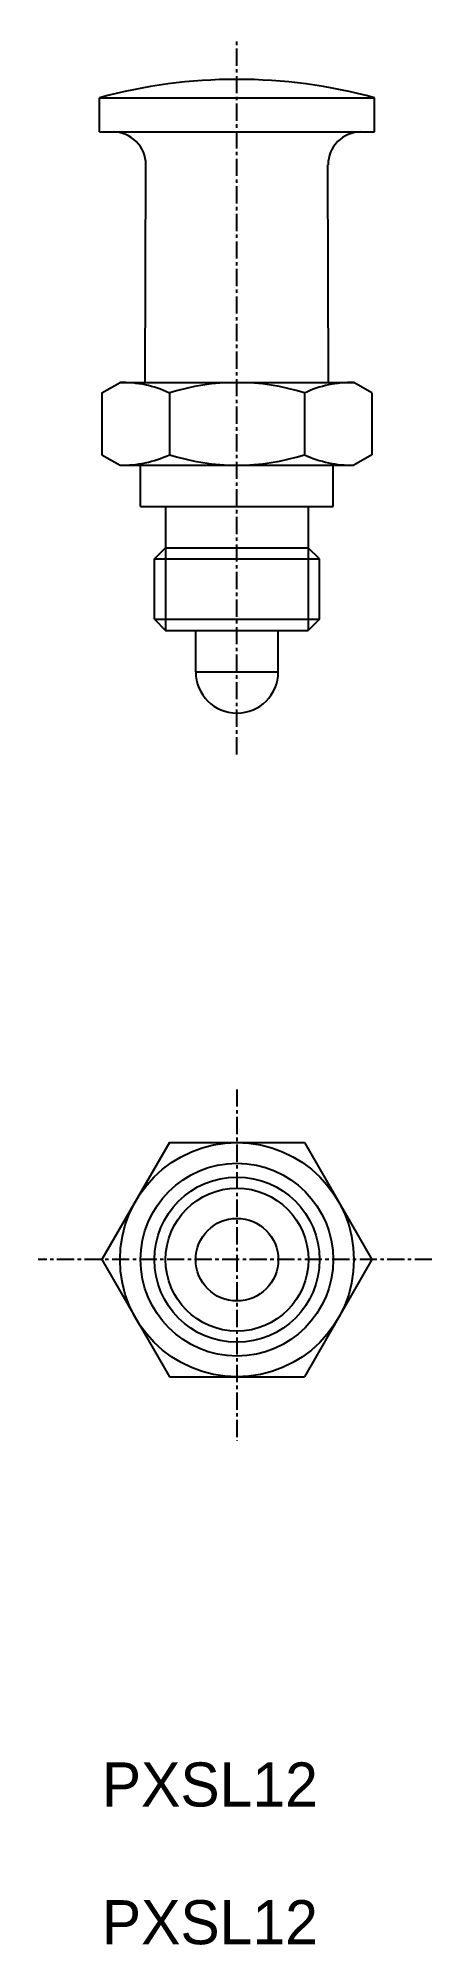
# Model space of a CAD drawing. Extents: x -6457 to -6428, y -532 to -394.
import ezdxf

# ---------------------------------------------------------------- set-up
doc = ezdxf.new("R2010")
doc.units = 0
doc.linetypes.add('CENTER', pattern=[2, 1.25, -0.25, 0.25, -0.25])
doc.layers.get('0').update_dxf_attribs({"linetype": 'CONTINUOUS'})
doc.layers.add('CENTER', color=1, linetype='CENTER')

msp = doc.modelspace()

# ---------------------------------------------------------------- linework, layer by layer
at = {"color": 7, "linetype": 'CONTINUOUS'}
for p, q in [((-6452.6, -400.79), (-6452.6, -398.31)), ((-6452.6, -398.31), (-6432.6, -398.31)), ((-6432.6, -400.79), (-6432.6, -398.31)), ((-6452.6, -400.79), (-6432.6, -400.79)), ((-6449.27, -418.98), (-6449.22, -403.18)), ((-6435.94, -418.98), (-6435.99, -403.18)), ((-6452.42, -419.74), (-6451.1, -418.98)), ((-6451.1, -418.98), (-6434.1, -418.98)), ((-6432.79, -419.74), (-6434.1, -418.98)), ((-6452.42, -419.74), (-6452.42, -424.22)), ((-6447.51, -419.74), (-6447.51, -424.22)), ((-6437.7, -419.74), (-6437.7, -424.22)), ((-6432.79, -419.74), (-6432.79, -424.22)), ((-6452.42, -424.22), (-6451.1, -424.98)), ((-6432.79, -424.22), (-6434.1, -424.98)), ((-6451.1, -424.98), (-6434.1, -424.98)), ((-6449.6, -427.98), (-6449.6, -424.98)), ((-6435.6, -427.98), (-6435.6, -424.98)), ((-6449.6, -427.98), (-6435.6, -427.98)), ((-6447.79, -427.98), (-6447.79, -430.98)), ((-6437.42, -427.98), (-6437.42, -430.98)), ((-6448.6, -431.79), (-6447.79, -430.98)), ((-6448.6, -431.79), (-6436.6, -431.79)), ((-6448.6, -436.17), (-6448.6, -431.79)), ((-6447.79, -430.98), (-6437.42, -430.98)), ((-6436.6, -431.79), (-6437.42, -430.98)), ((-6436.6, -436.17), (-6436.6, -431.79)), ((-6448.6, -436.17), (-6436.6, -436.17)), ((-6448.6, -436.17), (-6447.79, -436.98)), ((-6447.79, -436.98), (-6437.42, -436.98)), ((-6445.6, -439.98), (-6445.6, -436.98)), ((-6439.6, -439.98), (-6439.6, -436.98)), ((-6436.6, -436.17), (-6437.42, -436.98)), ((-6445.6, -439.98), (-6439.6, -439.98)), ((-6447.51, -474.16), (-6452.42, -482.66)), ((-6447.51, -474.16), (-6437.7, -474.16)), ((-6437.7, -474.16), (-6432.79, -482.66)), ((-6452.42, -482.66), (-6447.51, -491.16)), ((-6432.79, -482.66), (-6437.7, -491.16)), ((-6447.51, -491.16), (-6437.7, -491.16))]:
    msp.add_line(p, q, dxfattribs=at)
at = {"color": 3, "linetype": 'CONTINUOUS'}
for p, q in [((-6447.79, -430.98), (-6447.79, -436.98)), ((-6437.43, -430.98), (-6437.43, -436.99))]:
    msp.add_line(p, q, dxfattribs=at)
at = {"color": 7, "linetype": 'CONTINUOUS'}
for radius in [8.5, 7, 6, 3]:
    msp.add_circle((-6442.6, -482.66), radius, dxfattribs=at)
at = {"color": 3, "linetype": 'CONTINUOUS'}
msp.add_circle((-6442.6, -482.66), 5.19, dxfattribs=at)
at = {"color": 7, "linetype": 'CONTINUOUS'}
for centre, radius, start, end in [((-6442.6, -435.14), 38.17, 74.8107, 105.1893), ((-6451.6, -403.17), 2.38, 359.8209, 90), ((-6433.6, -403.17), 2.38, 90, 180.1791), ((-6450.92, -426.98), 8, 64.8004, 91.3347), ((-6442.6, -435.22), 16.24, 72.412, 107.588), ((-6434.29, -426.98), 8, 88.6653, 115.1996), ((-6450.92, -416.98), 8, 268.6653, 295.1996), ((-6442.6, -408.74), 16.24, 252.412, 287.588), ((-6434.29, -416.98), 8, 244.8004, 271.3347), ((-6442.6, -439.98), 3, 180, 0)]:
    msp.add_arc(centre, radius, start, end, dxfattribs=at)
at = {"layer": 'CENTER', "color": 1, "linetype": 'CENTER'}
for p, q in [((-6442.6, -445.98), (-6442.6, -393.98)), ((-6442.6, -470.3), (-6442.6, -495.81)), ((-6428.43, -482.66), (-6457.05, -482.66))]:
    msp.add_line(p, q, dxfattribs=at)

# ---------------------------------------------------------------- texts
at = {"color": 7, "linetype": 'CONTINUOUS'}
for p in [(-6452.42, -522.36), (-6452.42, -532.36)]:
    msp.add_text('PXSL12', height=3.2, dxfattribs=at).set_placement(p)

doc.saveas('drawing.dxf')
